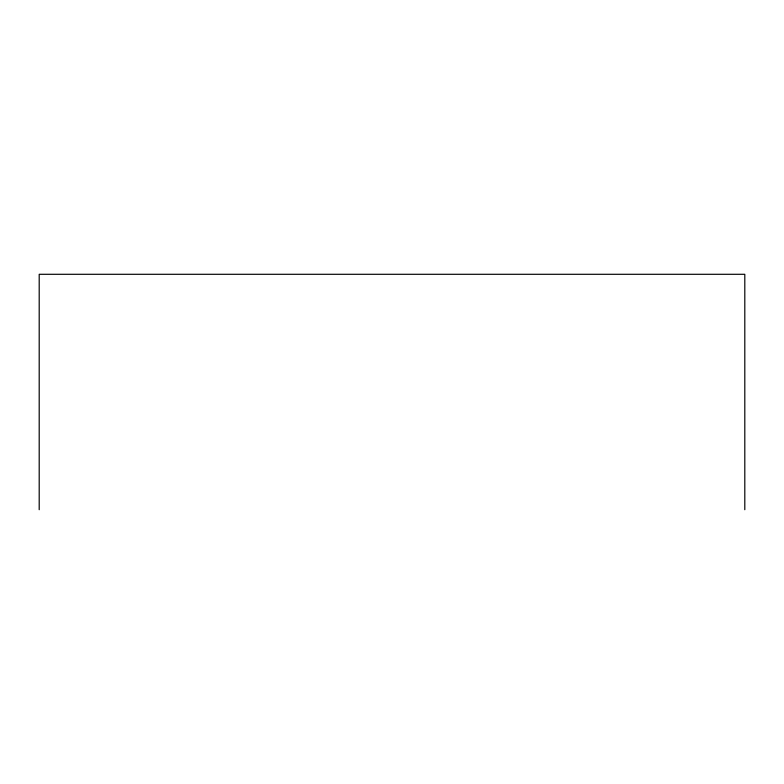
<?xml version="1.0" encoding="UTF-8"?>
<svg xmlns="http://www.w3.org/2000/svg" width="784" height="784" viewBox="0 0 784 784"><rect width="100%" height="100%" fill="white"/><g stroke="black" fill="none" stroke-linecap="round" stroke-linejoin="round"><path stroke-width="1.18" d="M744.8 509.708L744.8 274.292L39.2 274.292L39.2 509.708"/></g></svg>
